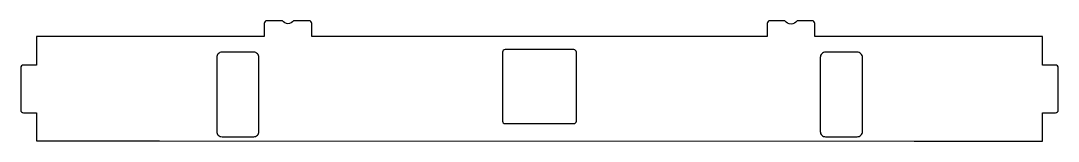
# Model space of a CAD drawing. Header units: millimetres. Extents: x -193 to 3, y 66 to 89.
import ezdxf

# ---------------------------------------------------------------- set-up
doc = ezdxf.new("R2010")
doc.units = ezdxf.units.MM
doc.layers.get('0').update_dxf_attribs({"linetype": 'CONTINUOUS'})

msp = doc.modelspace()

# ---------------------------------------------------------------- linework, layer by layer
for points in [[(-143.92, 88.66), (-146.88, 88.66, 0.414214), (-147.38, 88.16), (-147.38, 85.66), (-190.52, 85.66), (-190.52, 80.27), (-192.99, 80.27, 0.414214), (-193.49, 79.77), (-193.49, 71.77, 0.414214), (-192.99, 71.27), (-190.52, 71.27), (-190.52, 65.96), (-167.19, 65.96), (-24.31, 65.88), (-0.01, 65.88), (-0.01, 71.27), (2.49, 71.27, 0.414214), (2.99, 71.77), (2.99, 79.77, 0.414214), (2.49, 80.27), (-0.01, 80.27), (-0.01, 85.66), (-43.12, 85.66), (-43.12, 88.16, 0.414214), (-43.62, 88.66), (-46.46, 88.66, -0.563093), (-48.77, 88.66), (-51.62, 88.66, 0.414214), (-52.12, 88.16), (-52.12, 85.66), (-138.38, 85.66), (-138.38, 88.16, 0.414214), (-138.88, 88.66), (-141.85, 88.66, -0.531085)], [(-149.38, 66.72, 0.414214), (-148.38, 67.72), (-148.38, 81.72, 0.414214), (-149.38, 82.72), (-155.38, 82.72, 0.414214), (-156.38, 81.72), (-156.38, 67.72, 0.414214), (-155.38, 66.72)], [(-88.26, 82.7, 0.414214), (-88.76, 83.2), (-101.76, 83.2, 0.414214), (-102.26, 82.7), (-102.26, 69.7, 0.414214), (-101.76, 69.2), (-88.76, 69.2, 0.414214), (-88.26, 69.7)], [(-35.08, 66.72, 0.414214), (-34.08, 67.72), (-34.08, 81.72, 0.414214), (-35.08, 82.72), (-41.08, 82.72, 0.414214), (-42.08, 81.72), (-42.08, 67.72, 0.414214), (-41.08, 66.72)]]:
    msp.add_lwpolyline(points, format="xyb", close=True)

doc.saveas('drawing.dxf')
